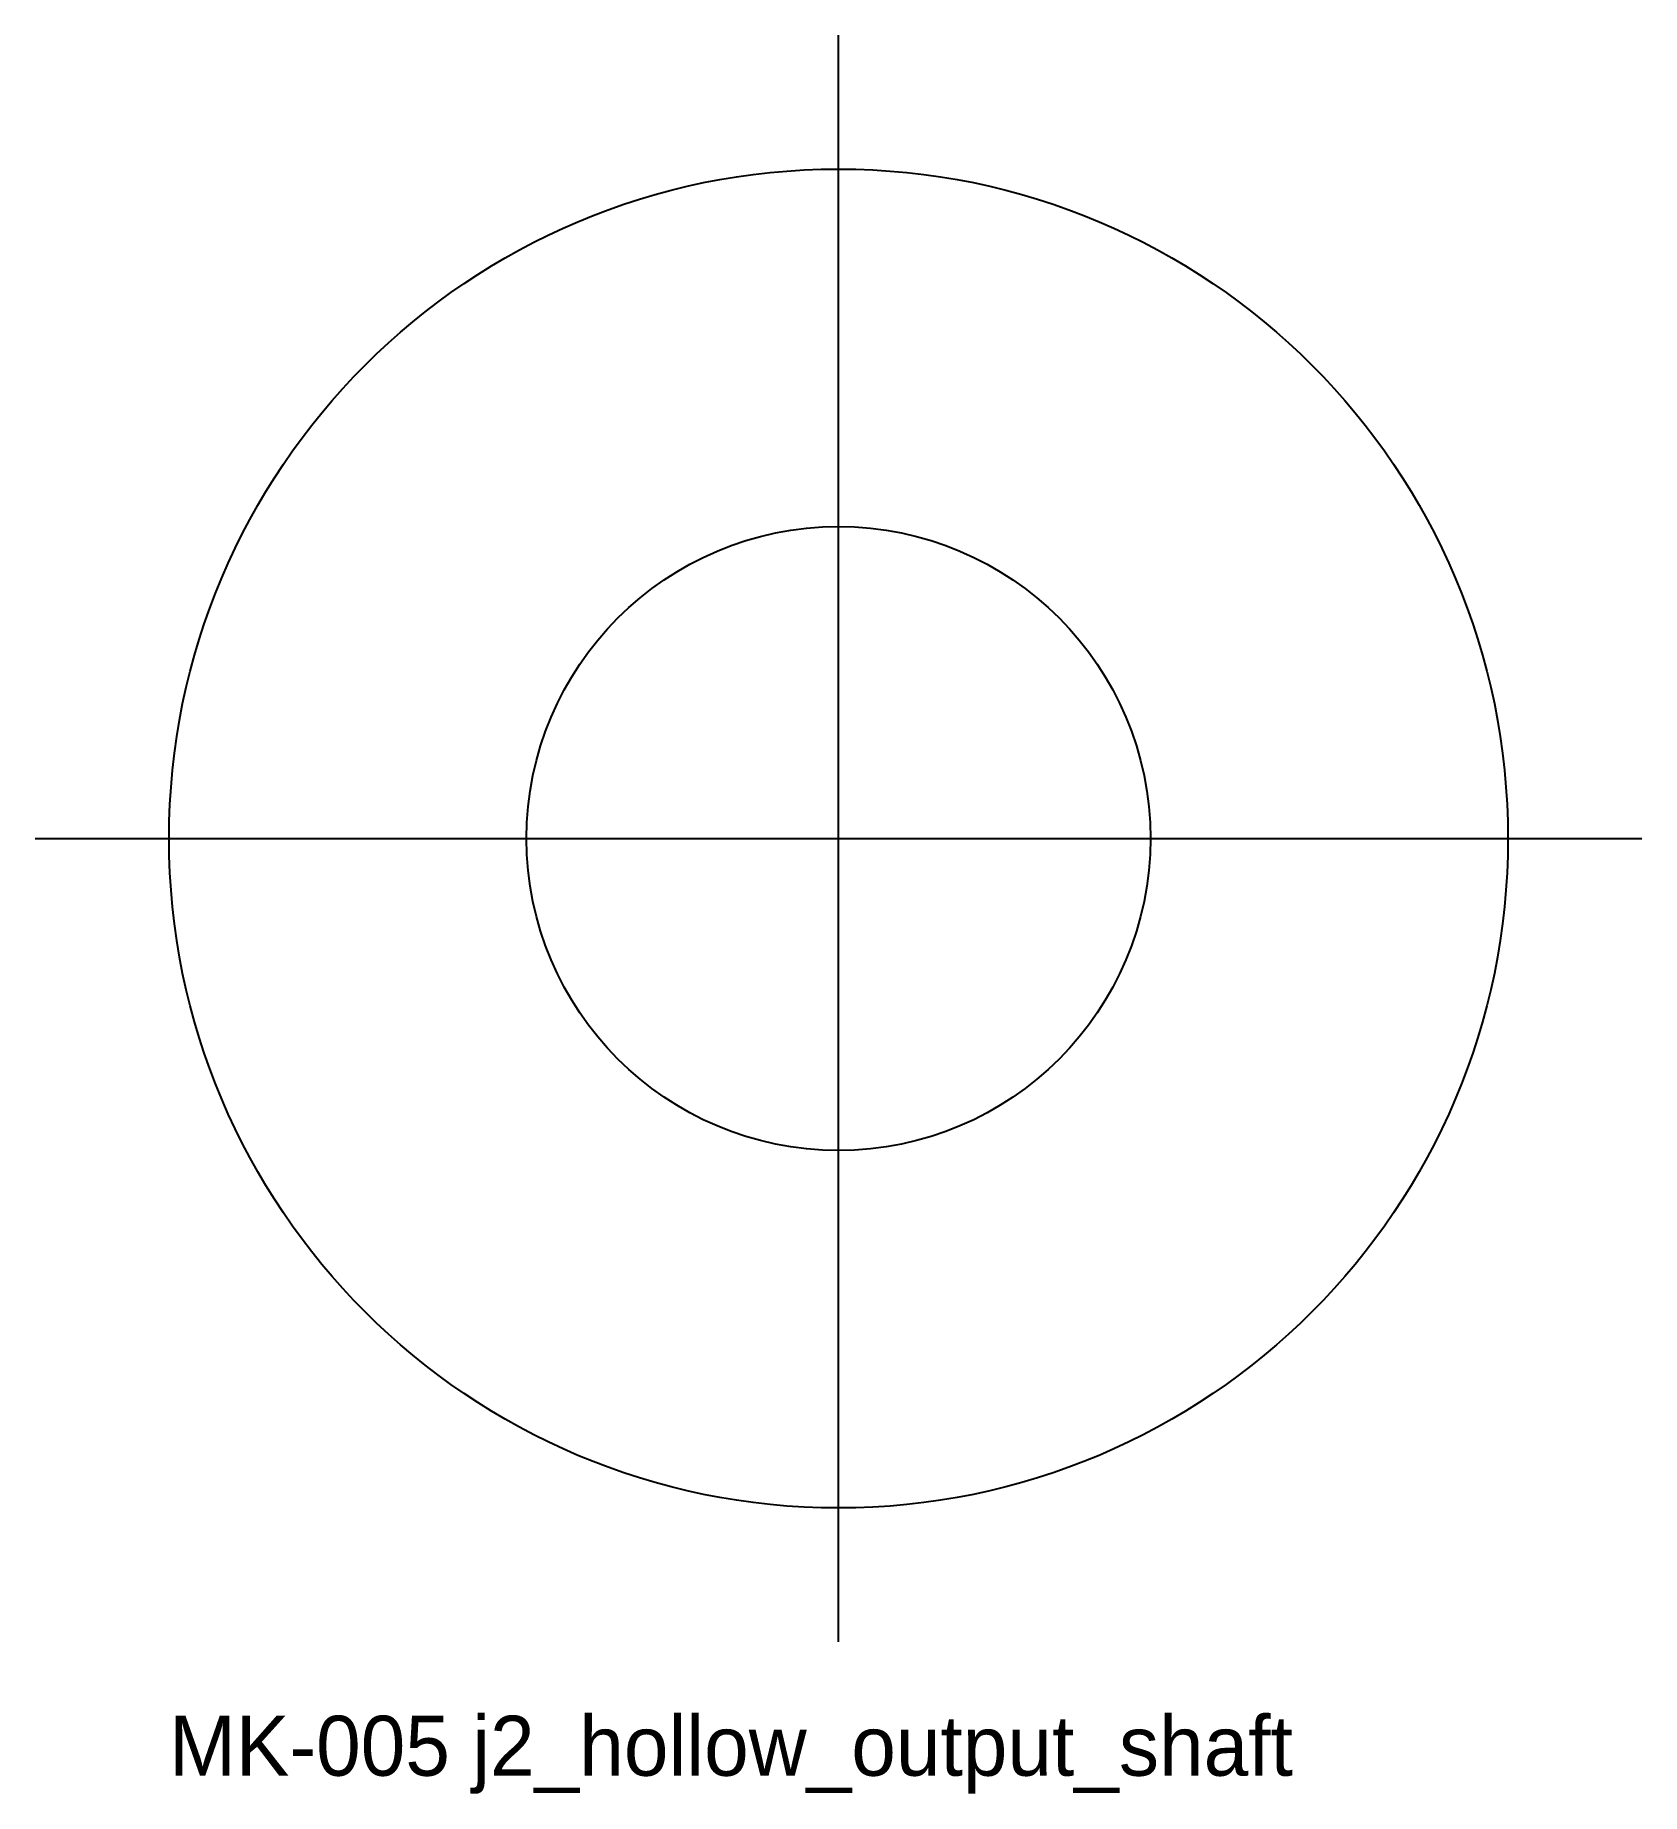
# Model space of a CAD drawing. Header units: millimetres. Extents: x -67 to 67, y -80 to 67.
import ezdxf

# ---------------------------------------------------------------- set-up
doc = ezdxf.new("R2010")
doc.units = ezdxf.units.MM
for name, color, linetype in [('CENTER', 3, 'Continuous'), ('HOLES', 1, 'Continuous'), ('OUTLINE', 7, 'Continuous'), ('TEXT', 2, 'Continuous')]:
    doc.layers.add(name, color=color, linetype=linetype)

msp = doc.modelspace()

# ---------------------------------------------------------------- linework, layer by layer
at = {"layer": 'CENTER'}
for p, q in [((0, -66.96), (0, 66.96)), ((-66.96, 0), (66.96, 0))]:
    msp.add_line(p, q, dxfattribs=at)
at = {"layer": 'HOLES'}
msp.add_circle((0, 0), 26, dxfattribs=at)
at = {"layer": 'OUTLINE'}
msp.add_circle((0, 0), 55.8, dxfattribs=at)

# ---------------------------------------------------------------- texts
at = {"layer": 'TEXT'}
msp.add_text('MK-005 j2_hollow_output_shaft', height=5, dxfattribs=at).set_placement((-55.8, -78.12))

doc.saveas('drawing.dxf')
